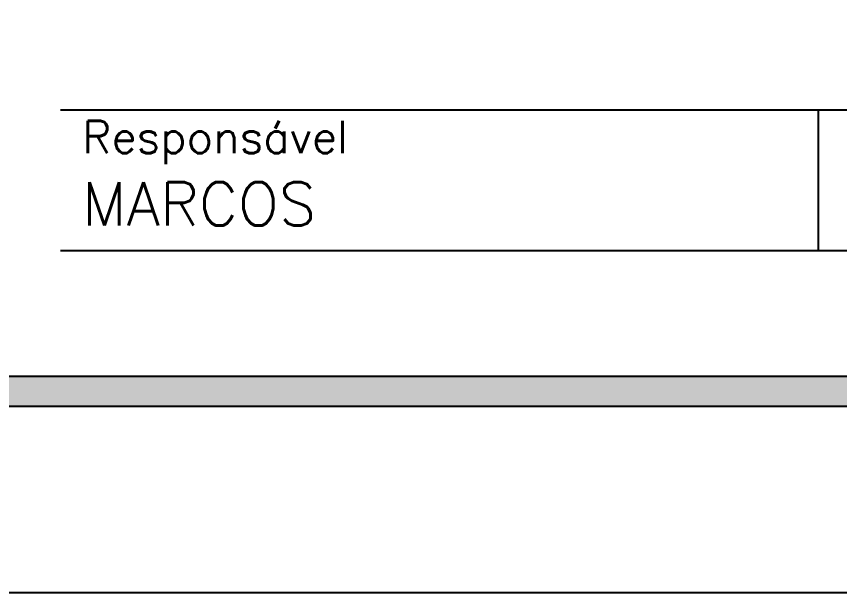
# Model space of a CAD drawing. Extents: x -334 to 5611, y 589 to 4794.
# Drawn here: x 4725.6 to 4915.6, y 588.7 to 721.8 of the extents above; entities that cross this region are included whole.
import ezdxf

# ---------------------------------------------------------------- set-up
doc = ezdxf.new("R2010")
doc.units = 0
doc.header["$LTSCALE"] = 100
doc.header["$MEASUREMENT"] = 0
doc.layers.get('0').update_dxf_attribs({"color": 245, "linetype": 'CONTINUOUS'})
doc.layers.add('TEX1', color=7, linetype='CONTINUOUS')
doc.styles.get("Standard").update_dxf_attribs({"font": 'ROMANS.SHX'})

# ---------------------------------------------------------------- blocks, each defined once
blk = doc.blocks.new('CARIMBO_UNION', base_point=(735.032049, -4583.115153))
for p, q in [((718.532049, -4581.815153), (734.032049, -4581.815153)), ((722.032049, -4582.465153), (722.032049, -4581.815153)), ((718.532049, -4582.465153), (734.032049, -4582.465153))]:
    blk.add_line(p, q)
at = {"layer": 'TEX1'}
blk.add_text('Responsável', height=0.15, dxfattribs=at).set_placement((718.632049, -4582.015153))

msp = doc.modelspace()

# ---------------------------------------------------------------- linework, layer by layer
for points in [[(-334.197108, 588.673244), (5610.802892, 588.673244), (5610.802892, 4793.673244), (-334.197108, 4793.673244), (-334.197108, 588.673244)], [(5560.802892, 638.673244), (5560.802892, 631.673244), (-216.197108, 631.673244), (-216.197108, 4750.673244), (5560.802892, 4750.673244), (5560.802892, 4743.673244), (-209.197108, 4743.673244), (-209.197108, 638.673244), (5560.802892, 638.673244)], [(-209.197108, 638.673244), (5560.802892, 638.673244), (5560.802892, 4743.673244), (-209.197108, 4743.673244), (-209.197108, 638.673244)]]:
    msp.add_lwpolyline(points)
for points in [[(5560.802892, 631.673244), (-216.197108, 631.673244), (-209.197108, 638.673244)], [(5560.802892, 631.673244), (-209.197108, 638.673244), (5560.802892, 638.673244)]]:
    msp.add_solid(points)

# ---------------------------------------------------------------- block references
at = {"xscale": 50, "yscale": 50}
msp.add_blockref('CARIMBO_UNION', (5560.802892, 635.173244), dxfattribs=at)

# ---------------------------------------------------------------- texts
at = {"layer": 'TEX1'}
msp.add_text('MARCOS', height=10, dxfattribs=at).set_placement((4740.764032, 673.478761))

doc.saveas('drawing.dxf')
